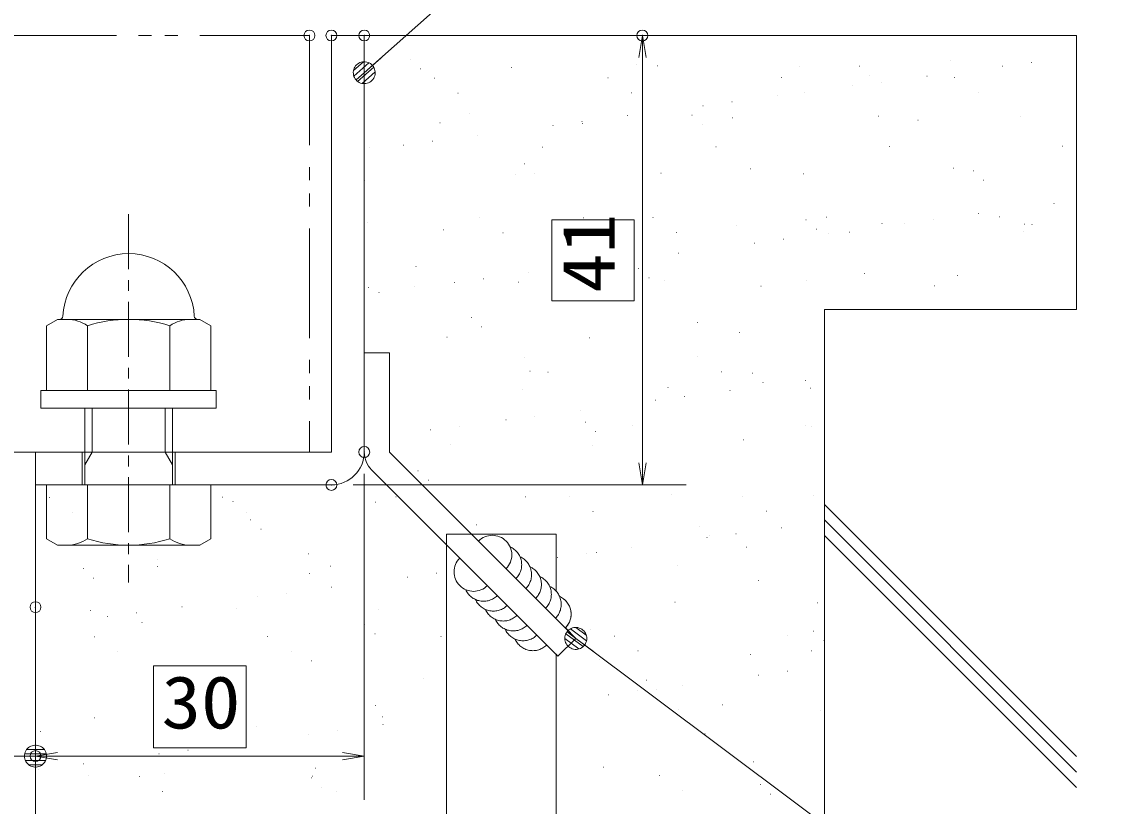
# Model space of a CAD drawing. Units: millimetres, scale not verified. Extents: x -1050 to 1050, y -742 to 742.
# Drawn here: x 654.8 to 903.3, y -394.3 to -215.3 of the extents above; entities that cross this region are included whole.
import ezdxf
from ezdxf.enums import TextEntityAlignment as Align

# ---------------------------------------------------------------- set-up
doc = ezdxf.new("R2010")
doc.units = ezdxf.units.MM
doc.header["$LTSCALE"] = 5
doc.header["$PDMODE"] = 32
doc.header["$PDSIZE"] = 2.5
doc.linetypes.add('CHAIN1', pattern=[8, 5, -1, 1, -1])
doc.linetypes.add('DOUBLE_CHAIN1', pattern=[8.8, 5, -1, 0.6, -0.6, 0.6, -1])
for name, color, linetype, lineweight in [('0-1_寸法注釈', 2, 'Continuous', 9), ('0-2_蓋', 5, 'Continuous', 9), ('0-3_0', 2, 'Continuous', 9), ('0-4_DEFPOINTS', 134, 'Continuous', 9), ('0-5_ハッチング', 4, 'Continuous', 9), ('0-6_想像線', 134, 'DOUBLE_CHAIN1', 9), ('0-8_枠', 7, 'Continuous', 9), ('0-B_締付部品', 7, 'Continuous', 9)]:
    doc.layers.add(name, color=color, linetype=linetype, lineweight=lineweight)
doc.styles.add('ＭＳ ゴシック', font='')
doc.styles.get('ＭＳ ゴシック').set_extended_font_data('MS Gothic')

# ---------------------------------------------------------------- blocks, each defined once
blk = doc.blocks.new('_OPEN')
at = {"layer": '0-3_0'}
blk.add_line((0, 0), (-5, 0), dxfattribs=at)
blk.add_lwpolyline([(-5, 0.833), (0, 0), (-5, -0.833)], dxfattribs=at)
blk = doc.blocks.new('_Dot')
at = {"layer": '0-3_0'}
for p, q in [((-2.5, 0), (-5, 0)), ((2.445, 0.5), (-2.445, 0.5)), ((1.997, 1.5), (-1.997, 1.5)), ((2.289, -0.995), (-2.289, -0.995)), ((1.499, -1.995), (-1.499, -1.995))]:
    blk.add_line(p, q, dxfattribs=at)
for points in [[(2.5, 0), (2.48, 0.313), (2.421, 0.622), (2.324, 0.92), (2.191, 1.204), (2.023, 1.469), (1.822, 1.711), (1.594, 1.926), (1.34, 2.111), (1.064, 2.262), (0.773, 2.378), (0.468, 2.456), (0.157, 2.495), (-0.157, 2.495), (-0.468, 2.456), (-0.773, 2.378), (-1.064, 2.262), (-1.34, 2.111), (-1.594, 1.926), (-1.822, 1.711), (-2.023, 1.469), (-2.191, 1.204), (-2.324, 0.92), (-2.421, 0.622), (-2.48, 0.313), (-2.5, 0), (0, 0)], [(-2.5, 0), (-2.48, -0.313), (-2.421, -0.622), (-2.324, -0.92), (-2.191, -1.204), (-2.023, -1.469), (-1.822, -1.711), (-1.594, -1.926), (-1.34, -2.111), (-1.064, -2.262), (-0.773, -2.378), (-0.468, -2.456), (-0.157, -2.495), (0.157, -2.495), (0.468, -2.456), (0.773, -2.378), (1.064, -2.262), (1.34, -2.111), (1.594, -1.926), (1.822, -1.711), (2.023, -1.469), (2.191, -1.204), (2.324, -0.92), (2.421, -0.622), (2.48, -0.313), (2.5, 0), (0, 0)]]:
    blk.add_lwpolyline(points, close=True, dxfattribs=at)
blk = doc.blocks.new('A$C137235B9')
at = {"layer": '0-8_枠'}
for p, q in [((108.467, 61.25), (123.467, 61.25)), ((108.467, 18.75), (123.467, 18.75))]:
    blk.add_line(p, q, dxfattribs=at)
at = {"layer": '0-B_締付部品'}
for p, q in [((80.467, 80), (80.467, 0)), ((88.467, 80), (80.467, 80)), ((88.467, 80), (88.467, 0)), ((50.87, 77.528), (47.967, 72.5)), ((50.87, 77.528), (80.467, 77.528)), ((123.467, 2.472), (123.467, 77.528)), ((148.064, 77.528), (123.467, 77.528)), ((148.064, 77.528), (150.967, 72.5)), ((47.967, 72.5), (47.967, 7.5)), ((150.967, 7.5), (150.967, 72.5)), ((88.467, 60), (123.467, 60)), ((114.33, 60), (108.467, 56.615)), ((108.467, 20), (108.467, 60)), ((50.87, 58.764), (80.467, 58.764)), ((108.467, 56.615), (88.467, 56.615)), ((148.064, 58.764), (123.467, 58.764)), ((50.87, 21.236), (80.467, 21.236)), ((108.467, 23.385), (88.467, 23.385)), ((88.467, 20), (123.467, 20)), ((114.33, 20), (108.467, 23.385)), ((148.064, 21.236), (123.467, 21.236)), ((50.87, 2.472), (47.967, 7.5)), ((148.064, 2.472), (150.967, 7.5)), ((50.87, 2.472), (80.467, 2.472)), ((88.467, 0), (80.467, 0)), ((148.064, 2.472), (123.467, 2.472))]:
    blk.add_line(p, q, dxfattribs=at)
at = {"layer": '0-B_締付部品', "color": 6, "linetype": 'CHAIN1'}
blk.add_line((0, 40), (167.946, 40), dxfattribs=at)
at = {"layer": '0-B_締付部品'}
for centre, radius, start, end in [((47.967, 40), 30, 92.7294, 267.2706), ((46.467, 71.464), 1.5, 272.7294, 0), ((64.58, 68.146), 16.613, 180, 214.38425), ((134.354, 68.146), 16.613, 325.61575, 0), ((110.064, 40), 62.097, 162.41205, 197.58795), ((88.87, 40), 62.097, 342.41205, 17.58795), ((64.58, 11.854), 16.613, 145.61575, 180), ((134.354, 11.854), 16.613, 0, 34.38425), ((46.467, 8.536), 1.5, 0, 87.2706)]:
    blk.add_arc(centre, radius, start, end, dxfattribs=at)

msp = doc.modelspace()

# ---------------------------------------------------------------- linework, layer by layer
at = {"layer": '0-1_寸法注釈'}
for p, q in [((796.393, -315.971), (796.393, -223.471)), ((732.95, -318.471), (732.95, -392.826)), ((730.45, -320.971), (806.393, -320.971)), ((657.95, -377.826), (657.95, -372.826)), ((727.95, -382.826), (662.95, -382.826))]:
    msp.add_line(p, q, dxfattribs=at)
for points in [[(899.393, -158.5), (810.026, -158.5), (733.702, -226.299)], [(930.133, -430.768), (881.08, -430.768), (782.013, -356.577)]]:
    msp.add_lwpolyline(points, dxfattribs=at)
at = {"layer": '0-2_蓋', "linetype": 'DOUBLE_CHAIN1'}
for p, q in [((720.45, -218.471), (495.45, -218.471)), ((720.45, -218.471), (720.45, -313.471)), ((720.45, -313.471), (495.45, -313.471))]:
    msp.add_line(p, q, dxfattribs=at)
at = {"layer": '0-4_DEFPOINTS'}
for p in [(720.45, -218.471), (725.45, -218.471), (732.95, -218.471), (796.393, -218.471), (732.95, -313.471), (725.45, -320.971), (657.95, -348.86), (657.95, -382.826), (657.95, -382.826)]:
    msp.add_point(p, dxfattribs=at)
at = {"layer": '0-5_ハッチング'}
for p, q in [((743.409, -218.471), (743.459, -218.471)), ((776.099, -218.471), (776.149, -218.471)), ((776.099, -218.471), (776.149, -218.471)), ((841.481, -218.471), (841.531, -218.471)), ((874.172, -218.471), (874.222, -218.471)), ((874.172, -218.471), (874.222, -218.471)), ((895.45, -223.254), (895.5, -223.254)), ((895.45, -223.254), (895.5, -223.254)), ((743.462, -223.921), (743.512, -223.921)), ((745.803, -226.066), (745.853, -226.066)), ((766.559, -225.792), (766.609, -225.792)), ((795.03, -225.044), (795.08, -225.044)), ((799.803, -225.368), (799.853, -225.368)), ((832.29, -225.524), (832.34, -225.524)), ((845.848, -225.481), (845.898, -225.481)), ((866.592, -224.288), (866.642, -224.288)), ((878.562, -225.477), (878.612, -225.477)), ((885.172, -224.607), (885.222, -224.607)), ((895.45, -224.802), (895.5, -224.802)), ((748.963, -228.231), (749.013, -228.231)), ((788.513, -228.159), (788.563, -228.159)), ((828.063, -228.087), (828.113, -228.087)), ((848.189, -227.626), (848.239, -227.626)), ((861.312, -227.748), (861.362, -227.748)), ((867.612, -228.015), (867.662, -228.015)), ((895.45, -227.229), (895.5, -227.229)), ((844.376, -229.978), (844.426, -229.978)), ((850.987, -229.107), (851.037, -229.107)), ((754.319, -231.643), (754.369, -231.643)), ((793.868, -231.571), (793.918, -231.571)), ((816.801, -233.608), (816.851, -233.608)), ((827.126, -232.249), (827.176, -232.249)), ((833.418, -231.499), (833.468, -231.499)), ((872.968, -231.427), (873.018, -231.427)), ((810.191, -234.478), (810.241, -234.478)), ((750.186, -238.355), (750.236, -238.355)), ((756.852, -236.191), (756.902, -236.191)), ((782.616, -238.109), (782.666, -238.109)), ((782.674, -238.511), (782.724, -238.511)), ((792.941, -236.749), (792.991, -236.749)), ((807.671, -236.627), (807.721, -236.627)), ((816.975, -237.275), (817.025, -237.275)), ((850.219, -236.851), (850.269, -236.851)), ((859.238, -237.75), (859.288, -237.75)), ((882.707, -237.007), (882.757, -237.007)), ((776.005, -238.979), (776.055, -238.979)), ((810.011, -238.772), (810.061, -238.772)), ((741.82, -243.479), (741.87, -243.479)), ((748.43, -242.609), (748.48, -242.609)), ((758.755, -241.25), (758.805, -241.25)), ((734.049, -243.997), (734.099, -243.997)), ((773.599, -243.925), (773.649, -243.925)), ((813.148, -243.853), (813.198, -243.853)), ((852.698, -243.782), (852.748, -243.782)), ((892.248, -243.71), (892.298, -243.71)), ((769.493, -247.774), (769.543, -247.774)), ((767.359, -250.263), (767.409, -250.263)), ((771.834, -249.919), (771.884, -249.919)), ((800.603, -249.839), (800.653, -249.839)), ((821.06, -248.897), (821.11, -248.897)), ((833.09, -249.994), (833.14, -249.994)), ((867.392, -248.759), (867.442, -248.759)), ((871.879, -249.333), (871.929, -249.333)), ((733.058, -251.498), (733.108, -251.498)), ((874.22, -251.478), (874.27, -251.478)), ((895.45, -252.313), (895.5, -252.313)), ((890.271, -256.818), (890.321, -256.818)), ((759.22, -260.033), (759.27, -260.033)), ((782.882, -260.043), (782.932, -260.043)), ((798.77, -259.961), (798.82, -259.961)), ((833.701, -260.48), (833.751, -260.48)), ((838.319, -259.889), (838.369, -259.889)), ((862.696, -260.448), (862.746, -260.448)), ((873.021, -259.089), (873.071, -259.089)), ((877.869, -259.817), (877.919, -259.817)), ((733.656, -261.065), (733.706, -261.065)), ((750.986, -262.826), (751.036, -262.826)), ((804.125, -263.373), (804.175, -263.373)), ((817.775, -261.746), (817.825, -261.746)), ((836.042, -262.625), (836.092, -262.625)), ((843.675, -263.301), (843.725, -263.301)), ((851.019, -261.322), (851.069, -261.322)), ((856.086, -261.318), (856.136, -261.318)), ((883.225, -263.229), (883.275, -263.229)), ((883.507, -261.478), (883.557, -261.478)), ((885.268, -261.603), (885.318, -261.603)), ((764.576, -263.445), (764.626, -263.445)), ((821.9, -265.819), (821.95, -265.819)), ((828.511, -264.949), (828.561, -264.949)), ((838.835, -263.589), (838.885, -263.589)), ((804.65, -268.09), (804.7, -268.09)), ((775.768, -268.895), (775.818, -268.895)), ((775.768, -268.895), (775.818, -268.895)), ((775.768, -270.575), (775.818, -270.575)), ((744.705, -271.19), (744.755, -271.19)), ((770.464, -272.59), (770.514, -272.59)), ((775.768, -271.892), (775.818, -271.892)), ((795.523, -271.626), (795.573, -271.626)), ((847.091, -272.749), (847.141, -272.749)), ((868.192, -273.229), (868.242, -273.229)), ((895.45, -271.018), (895.5, -271.018)), ((744.306, -275.799), (744.356, -275.799)), ((753.529, -274.82), (753.579, -274.82)), ((760.14, -273.95), (760.19, -273.95)), ((768.159, -274.733), (768.209, -274.733)), ((797.864, -273.771), (797.914, -273.771)), ((801.403, -274.309), (801.453, -274.309)), ((823.405, -275.656), (823.455, -275.656)), ((833.89, -274.465), (833.94, -274.465)), ((862.955, -275.584), (863.005, -275.584)), ((733.858, -275.969), (733.908, -275.969)), ((736.279, -277.091), (736.329, -277.091)), ((895.45, -277.398), (895.5, -277.398)), ((757.345, -282.773), (757.395, -282.773)), ((759.686, -284.918), (759.736, -284.918)), ((808.913, -283.895), (808.963, -283.895)), ((751.786, -287.297), (751.836, -287.297)), ((784.274, -287.452), (784.324, -287.452)), ((818.575, -286.217), (818.625, -286.217)), ((769.477, -291.835), (769.527, -291.835)), ((809.027, -291.763), (809.077, -291.763)), ((770.735, -295.042), (770.785, -295.042)), ((774.833, -295.247), (774.883, -295.247)), ((814.382, -295.175), (814.432, -295.175)), ((821.553, -295.478), (821.603, -295.478)), ((823.894, -297.623), (823.944, -297.623)), ((833.609, -297.159), (833.659, -297.159)), ((837.95, -296.434), (838, -296.434)), ((768.959, -299.204), (769.009, -299.204)), ((802.203, -298.78), (802.253, -298.78)), ((816.359, -299.431), (816.409, -299.431)), ((834.69, -298.936), (834.74, -298.936)), ((799.424, -301.66), (799.474, -301.66)), ((806.034, -300.79), (806.084, -300.79)), ((771.849, -305.29), (771.899, -305.29)), ((782.174, -303.931), (782.224, -303.931)), ((754.563, -307.601), (754.613, -307.601)), ((765.238, -306.161), (765.288, -306.161)), ((783.376, -306.625), (783.426, -306.625)), ((794.113, -307.53), (794.163, -307.53)), ((833.662, -307.458), (833.712, -307.458)), ((834.943, -307.748), (834.993, -307.748)), ((747.988, -308.432), (748.038, -308.432)), ((785.716, -308.77), (785.766, -308.77)), ((752.586, -311.767), (752.636, -311.767)), ((785.074, -311.923), (785.124, -311.923)), ((819.375, -310.687), (819.425, -310.687)), ((745.198, -317.771), (745.248, -317.771)), ((747.539, -319.916), (747.589, -319.916)), ((796.765, -318.894), (796.815, -318.894)), ((675.21, -320.971), (675.26, -320.971)), ((675.21, -320.971), (675.26, -320.971)), ((739.164, -322.067), (739.214, -322.067)), ((837.95, -321.519), (838, -321.519)), ((661.085, -323.853), (661.135, -323.853)), ((669.727, -325.179), (669.777, -325.179)), ((700.635, -323.781), (700.685, -323.781)), ((702.97, -324.755), (703.02, -324.755)), ((735.458, -324.91), (735.508, -324.91)), ((740.184, -323.709), (740.234, -323.709)), ((741.897, -324.8), (741.947, -324.8)), ((741.897, -324.8), (741.947, -324.8)), ((769.759, -323.675), (769.809, -323.675)), ((779.734, -323.637), (779.784, -323.637)), ((803.003, -323.251), (803.053, -323.251)), ((819.284, -323.565), (819.334, -323.565)), ((835.49, -323.406), (835.54, -323.406)), ((837.95, -325.436), (895.45, -382.936)), ((666.441, -327.265), (666.491, -327.265)), ((705.99, -327.193), (706.04, -327.193)), ((785.089, -327.049), (785.139, -327.049)), ((824.639, -326.977), (824.689, -326.977)), ((707.02, -328.918), (707.07, -328.918)), ((758.587, -330.041), (758.637, -330.041)), ((809.406, -330.477), (809.456, -330.477)), ((837.95, -328.971), (895.45, -386.471)), ((837.95, -329.47), (838, -329.47)), ((709.361, -331.063), (709.411, -331.063)), ((811.133, -333.001), (811.183, -333.001)), ((811.747, -332.622), (811.797, -332.622)), ((817.744, -332.13), (817.794, -332.13)), ((828.069, -330.771), (828.119, -330.771)), ((837.95, -332.507), (895.45, -390.007)), ((793.883, -335.272), (793.933, -335.272)), ((820.176, -335.158), (820.226, -335.158)), ((837.95, -335.457), (838, -335.457)), ((685.842, -337.898), (685.892, -337.898)), ((720.143, -336.662), (720.193, -336.662)), ((751.7, -337.532), (751.75, -337.532)), ((776.948, -337.501), (776.998, -337.501)), ((783.558, -336.631), (783.608, -336.631)), ((785.874, -336.394), (785.924, -336.394)), ((668.842, -340.064), (668.892, -340.064)), ((685.721, -339.547), (685.771, -339.547)), ((725.27, -339.475), (725.32, -339.475)), ((804.369, -339.332), (804.419, -339.332)), ((671.183, -342.209), (671.233, -342.209)), ((720.41, -341.187), (720.46, -341.187)), ((742.762, -342.002), (742.812, -342.002)), ((749.373, -341.132), (749.423, -341.132)), ((751.7, -340.825), (751.75, -340.825)), ((751.7, -340.825), (751.75, -340.825)), ((822.796, -342.747), (822.846, -342.747)), ((725.512, -344.273), (725.562, -344.273)), ((708.577, -346.503), (708.627, -346.503)), ((715.187, -345.632), (715.237, -345.632)), ((803.803, -347.721), (803.853, -347.721)), ((836.29, -347.877), (836.34, -347.877)), ((837.95, -346.604), (838, -346.604)), ((670.527, -349.649), (670.577, -349.649)), ((681.002, -350.133), (681.052, -350.133)), ((691.327, -348.774), (691.377, -348.774)), ((703.77, -349.225), (703.82, -349.225)), ((736.258, -349.381), (736.308, -349.381)), ((674.391, -351.003), (674.441, -351.003)), ((682.232, -352.334), (682.282, -352.334)), ((733.05, -352.77), (733.1, -352.77)), ((735.391, -354.915), (735.441, -354.915)), ((784.618, -353.893), (784.668, -353.893)), ((829.54, -355.367), (829.59, -355.367)), ((835.436, -354.33), (835.486, -354.33)), ((671.342, -355.655), (671.392, -355.655)), ((710.892, -355.583), (710.942, -355.583)), ((750.441, -355.511), (750.491, -355.511)), ((751.7, -356.313), (751.75, -356.313)), ((751.7, -356.313), (751.75, -356.313)), ((789.991, -355.439), (790.041, -355.439)), ((837.777, -356.475), (837.827, -356.475)), ((837.95, -356.633), (838, -356.633)), ((676.697, -359.067), (676.747, -359.067)), ((716.247, -358.995), (716.297, -358.995)), ((795.346, -358.851), (795.396, -358.851)), ((820.976, -359.629), (821.026, -359.629)), ((834.896, -358.779), (834.946, -358.779)), ((720.943, -361.133), (720.993, -361.133)), ((751.7, -362.616), (751.75, -362.616)), ((786.674, -360.864), (786.724, -360.864)), ((837.95, -360.725), (838, -360.725)), ((837.95, -362.352), (838, -362.352)), ((837.95, -362.352), (838, -362.352)), ((684.902, -363.704), (684.952, -363.704)), ((684.902, -363.704), (684.952, -363.704)), ((684.902, -364.293), (684.952, -364.293)), ((746.44, -365.04), (746.49, -365.04)), ((822.843, -364.341), (822.893, -364.341)), ((829.453, -363.471), (829.503, -363.471)), ((797.258, -365.476), (797.308, -365.476)), ((799.599, -367.621), (799.649, -367.621)), ((805.593, -366.612), (805.643, -366.612)), ((788.657, -368.842), (788.707, -368.842)), ((795.268, -367.972), (795.318, -367.972)), ((735.527, -371.277), (735.577, -371.277)), ((804.603, -372.192), (804.653, -372.192)), ((814.626, -371.134), (814.676, -371.134)), ((837.09, -372.348), (837.14, -372.348)), ((837.95, -371.688), (838, -371.688)), ((671.327, -374.12), (671.377, -374.12)), ((737.058, -373.852), (737.108, -373.852)), ((751.7, -373.708), (751.75, -373.708)), ((659.035, -377.208), (659.085, -377.208)), ((708.262, -376.186), (708.312, -376.186)), ((726.897, -376.973), (726.947, -376.973)), ((737.221, -375.614), (737.271, -375.614)), ((810.648, -377.746), (810.698, -377.746)), ((720.286, -377.843), (720.336, -377.843)), ((686.101, -382.344), (686.151, -382.344)), ((692.711, -381.474), (692.761, -381.474)), ((695.115, -380.951), (695.165, -380.951)), ((696.682, -380.951), (696.732, -380.951)), ((696.682, -380.951), (696.732, -380.951)), ((668.85, -384.615), (668.9, -384.615)), ((821.776, -384.099), (821.826, -384.099)), ((658.526, -385.974), (658.576, -385.974)), ((670.084, -387.333), (670.134, -387.333)), ((681.599, -387.457), (681.649, -387.457)), ((687.442, -386.839), (687.492, -386.839)), ((721.148, -387.385), (721.198, -387.385)), ((721.743, -385.603), (721.793, -385.603)), ((787.474, -385.335), (787.524, -385.335)), ((800.248, -387.241), (800.298, -387.241)), ((720.903, -387.769), (720.953, -387.769)), ((723.244, -389.914), (723.294, -389.914)), ((751.7, -387.701), (751.75, -387.701)), ((823.289, -389.329), (823.339, -389.329)), ((686.954, -390.869), (687.004, -390.869)), ((726.504, -390.797), (726.554, -390.797)), ((805.603, -390.653), (805.653, -390.653)), ((825.63, -391.474), (825.68, -391.474))]:
    msp.add_line(p, q, dxfattribs=at)
for points in [[(895.45, -280.971), (895.45, -218.471), (732.95, -218.471), (732.95, -290.853), (738.7, -290.853), (738.7, -313.471), (757.45, -332.221), (776.7, -332.221), (776.7, -345.176)], [(778.833, -353.605), (781.21, -355.982), (777.144, -360.047), (776.7, -359.603), (776.7, -420.971), (837.95, -420.971), (837.95, -280.971), (895.45, -280.971)], [(725.45, -320.971), (657.95, -320.971), (657.95, -488.471), (720.45, -488.471), (720.45, -420.971), (751.7, -420.971), (751.7, -334.603), (734.634, -317.537)]]:
    msp.add_lwpolyline(points, dxfattribs=at)
for points in [[(775.768, -278.96), (775.768, -260.483), (794.518, -260.483), (794.518, -278.96)], [(684.902, -362.201), (705.998, -362.201), (705.998, -380.951), (684.902, -380.951)]]:
    msp.add_lwpolyline(points, close=True, dxfattribs=at)
for centre, radius, start, end in [((725.45, -313.471), 7.5, 270, 0), ((738.7, -313.471), 5.75, 180, 225), ((773.428, -348.199), 4.455, 24.02542, 42.73698), ((775.683, -350.455), 4.455, 315, 65.97458)]:
    msp.add_arc(centre, radius, start, end, dxfattribs=at)
at = {"layer": '0-6_想像線'}
for p, q in [((895.45, -218.471), (732.95, -218.471)), ((837.95, -280.971), (837.95, -420.971)), ((895.45, -280.971), (837.95, -280.971)), ((657.95, -320.971), (657.95, -488.471)), ((751.7, -332.221), (751.7, -420.971)), ((751.7, -332.221), (776.7, -332.221)), ((776.7, -332.221), (776.7, -345.176)), ((776.7, -359.603), (776.7, -420.971))]:
    msp.add_line(p, q, dxfattribs=at)
for centre, start, end in [((762.151, -336.923), 315, 135), ((764.407, -339.178), 315, 65.97458), ((757.892, -340.796), 135, 315), ((766.662, -341.433), 315, 65.97458), ((768.917, -343.689), 315, 65.97458), ((771.172, -345.944), 315, 65.97458), ((760.148, -343.051), 204.02542, 315), ((773.428, -348.199), 315, 65.97458), ((762.403, -345.306), 204.02542, 315), ((775.683, -350.455), 315, 65.97458), ((764.658, -347.562), 204.02542, 315), ((766.914, -349.817), 204.02542, 315), ((769.169, -352.072), 204.02542, 315), ((771.424, -354.327), 204.02542, 315)]:
    msp.add_arc(centre, 4.455, start, end, dxfattribs=at)
at = {"layer": '0-8_枠'}
for p, q in [((725.45, -218.471), (725.45, -313.471)), ((732.95, -218.471), (725.45, -218.471)), ((732.95, -313.471), (732.95, -218.471)), ((732.95, -290.853), (732.95, -313.471)), ((738.7, -290.853), (732.95, -290.853)), ((738.7, -290.853), (738.7, -313.471)), ((657.95, -313.471), (725.45, -313.471)), ((657.95, -320.971), (657.95, -313.471)), ((781.21, -355.982), (738.7, -313.471)), ((777.144, -360.047), (734.634, -317.537)), ((657.95, -320.971), (725.45, -320.971)), ((777.144, -360.047), (781.21, -355.982))]:
    msp.add_line(p, q, dxfattribs=at)
for centre, radius, start, end in [((725.45, -313.471), 7.5, 270, 0), ((738.7, -313.471), 5.75, 180, 225)]:
    msp.add_arc(centre, radius, start, end, dxfattribs=at)

# ---------------------------------------------------------------- block references
at = {"layer": '0-1_寸法注釈'}
for name, p, rotation in [('_OPEN', (796.393, -218.471), 90), ('_Dot', (732.95, -226.958), 221.24479), ('_OPEN', (796.393, -320.971), 270), ('_Dot', (781.21, -355.982), 143.44632), ('_OPEN', (657.95, -382.826), 180)]:
    msp.add_blockref(name, p, dxfattribs=dict(at, rotation=rotation))
for name, p in [('_Dot', (657.95, -382.826)), ('_OPEN', (732.95, -382.826))]:
    msp.add_blockref(name, p, dxfattribs=at)
at = {"layer": '0-B_締付部品', "xscale": 0.5, "yscale": 0.5, "rotation": 270}
msp.add_blockref('A$C137235B9', (659.2, -259.238), dxfattribs=at)

# ---------------------------------------------------------------- texts
at = {"layer": '0-1_寸法注釈', "color": 7, "style": 'ＭＳ ゴシック', "width": 1.1}
msp.add_text('41', height=12.02, rotation=90, dxfattribs=at).set_placement((793.706, -277.145), align=Align.BOTTOM_LEFT)
msp.add_text('30', height=12.02, dxfattribs=at).set_placement((686.717, -380.139), align=Align.BOTTOM_LEFT)

doc.saveas('drawing.dxf')
